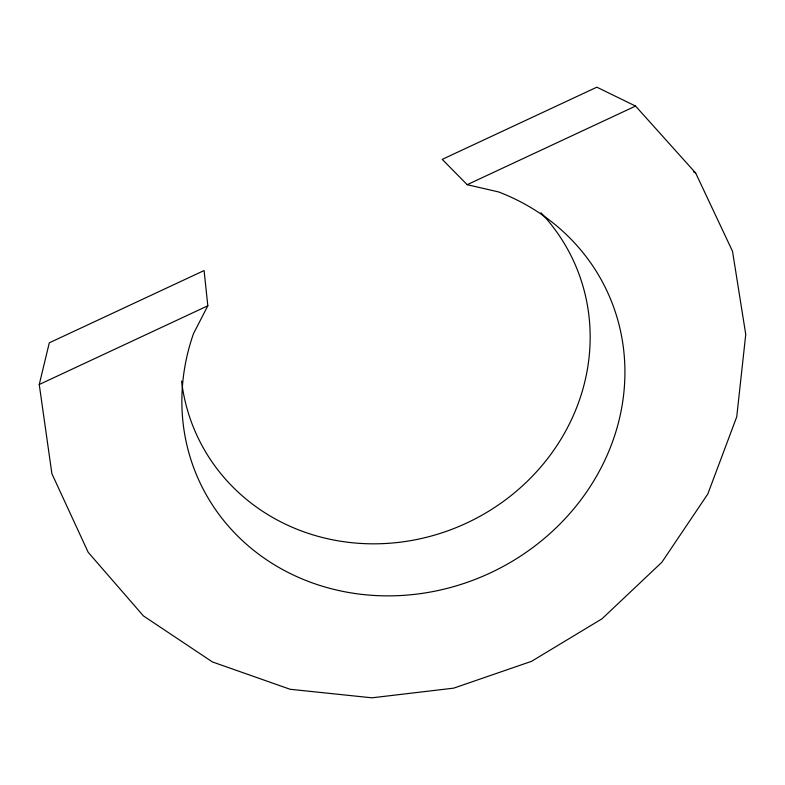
<?xml version="1.0" encoding="UTF-8"?>
<svg xmlns="http://www.w3.org/2000/svg" width="785" height="785" viewBox="0 0 785 785"><rect width="100%" height="100%" fill="white"/><g stroke="black" fill="none" stroke-linecap="round" stroke-linejoin="round"><path stroke-width="1.18" d="M39.25 384.503L49.298 342.819L204.09 270.55L207.829 305.787L193.512 333.605A224.942 205.562 -25.3 0 0 324.264 586.788A224.942 205.562 -25.3 0 0 607.04 455.447A224.942 205.562 -25.3 0 0 498.553 191.923L467.183 184.691L442.23 159.365L596.845 87.184L635.556 106.073L695.677 173.034L732.513 251.278L745.75 334.41L736.732 416.855L707.805 494.01L661.863 562.266L602.036 618.776L531.533 661.333L453.681 688.151L371.953 697.816L290.126 689.279L212.401 661.932L143.4 615.891L88.185 552.297L51.898 473.708L39.25 384.503L207.829 305.787M467.183 184.691L635.556 106.073M693.557 171.846L695.677 173.034M540.993 212.804A207.534 192.933 -25.3 0 1 466.938 522.918A207.534 192.933 -25.3 0 1 181.57 381.049"/></g></svg>
